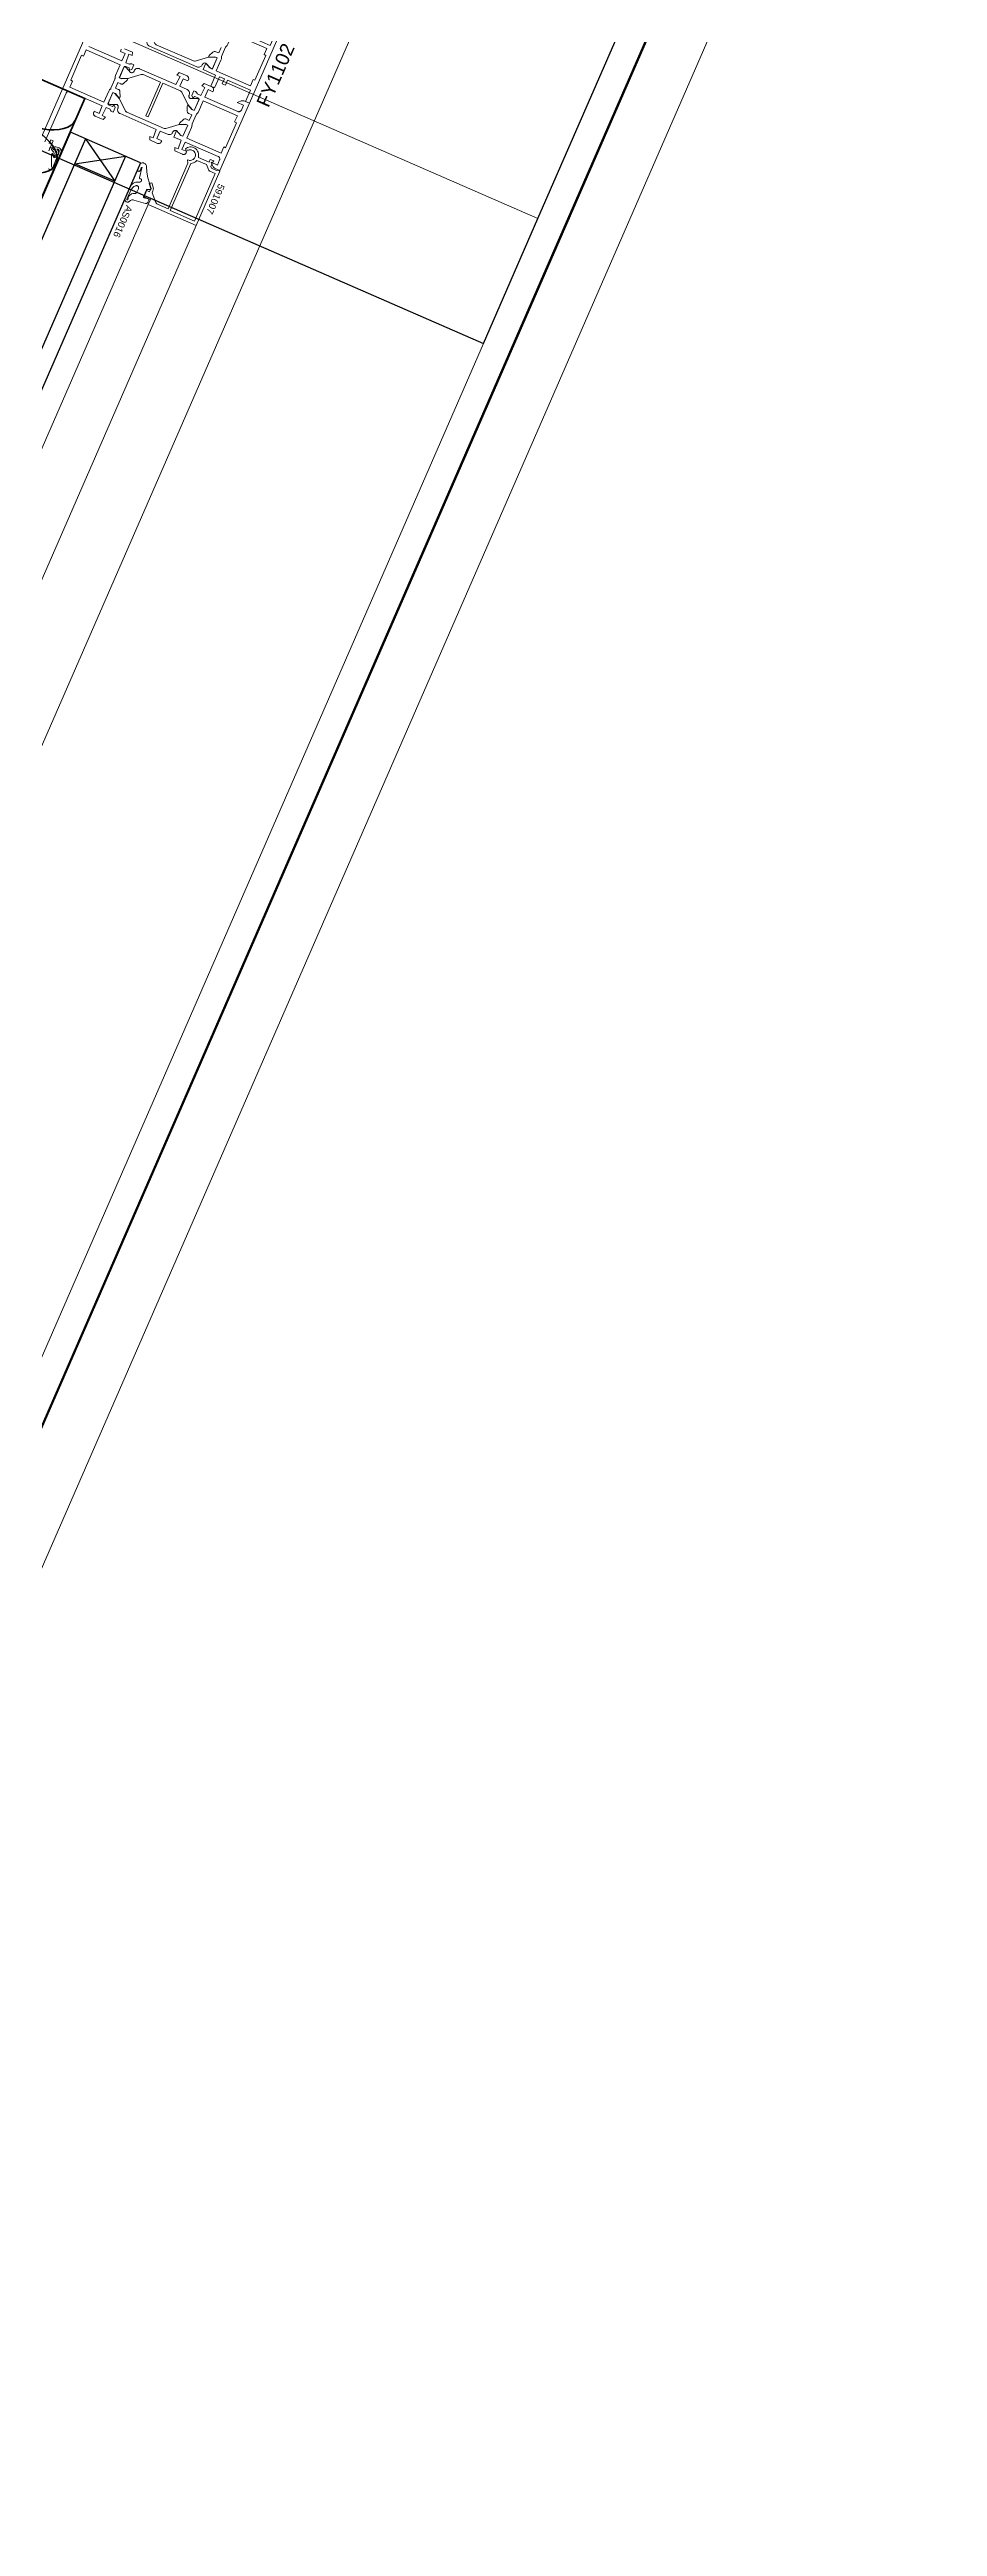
# Model space of a CAD drawing. Header units: millimetres. Extents: x -37281 to 954596, y -59787 to 956680.
# Drawn here: x 870468 to 870794, y -14298 to -13388 of the extents above; entities that cross this region are included whole.
import ezdxf

# ---------------------------------------------------------------- set-up
doc = ezdxf.new("R2010")
doc.units = ezdxf.units.MM
doc.header["$MEASUREMENT"] = 0
for name, color, linetype, lineweight in [('0_Pen_No__2', 8, 'Continuous', 15), ('0_Pen_No__5', 7, 'Continuous', 25), ('0_Pen_No__7', 7, 'Continuous', 35), ('0_Pen_No__9', 7, 'Continuous', 13), ('New_A-25-M_Curtain_Wall_Pen_No__90', 8, 'Continuous', 20), ('New_A-25-M_Wall_Ext_Pen_No__87', 8, 'Continuous', 20), ('New_ArchiCAD Windows_Pen_No__1', 7, 'Continuous', 13), ('New_ArchiCAD Windows_Pen_No__3', 7, 'Continuous', 18)]:
    doc.layers.add(name, color=color, linetype=linetype, lineweight=lineweight)
for name, color, linetype, lineweight, true_color in [('0_Pen_No__40', 7, 'Continuous', 35, 0x2a2a2a), ('0_Pen_No__54', 7, 'Continuous', 35, 0x444444), ('New_ArchiCAD Windows_Pen_No__23', 7, 'Continuous', 30, 0x2a2a2a)]:
    doc.layers.add(name, color=color, linetype=linetype, lineweight=lineweight, true_color=true_color)
for name, color, linetype in [('New_A-25-M_Curtain_Wall', 7, 'Continuous'), ('New_A-25-M_Wall_Ext', 7, 'Continuous'), ('New_ArchiCAD Windows', 7, 'Continuous')]:
    doc.layers.add(name, color=color, linetype=linetype)
doc.styles.add('GENERATED_STYLE_3', font='')
doc.styles.get('GENERATED_STYLE_3').set_extended_font_data('Arial')

# ---------------------------------------------------------------- blocks, each defined once
blk = doc.blocks.new('Wall_243_2', base_point=(874395.1, -4631.3))
at = {"layer": 'New_A-25-M_Wall_Ext_Pen_No__87', "linetype": 'Continuous', "flags": 128}
blk.add_lwpolyline([(866536.64, -22653.24), (874395.1, -4631.3)], dxfattribs=at)
blk = doc.blocks.new('Triple Window 19_2')
at = {"layer": 'New_ArchiCAD Windows_Pen_No__1', "linetype": 'Continuous'}
for p, q in [((-1175, -190), (-1175, -0.5)), ((1175, -190), (1175, -0.5))]:
    blk.add_line(p, q, dxfattribs=at)
at = {"layer": 'New_ArchiCAD Windows_Pen_No__23', "linetype": 'Continuous'}
for p, q in [((-1125, 0), (-1125, -190)), ((-1125, -190), (-1175, -190)), ((1175, -190), (1100, -190))]:
    blk.add_line(p, q, dxfattribs=at)
at = {"layer": 'New_ArchiCAD Windows_Pen_No__3', "linetype": 'Continuous'}
for p, q in [((-268, -190), (-1125, -190)), ((-1175, -200), (1175, -200))]:
    blk.add_line(p, q, dxfattribs=at)
blk = doc.blocks.new('Wall_353_2', base_point=(874468.42, -4712.54))
at = {"layer": 'New_ArchiCAD Windows', "color": 251, "linetype": 'Continuous', "lineweight": 20, "true_color": 0x606060, "xscale": -1, "zscale": 1000, "rotation": 66.44041158399281}
for p in [(870942.85, -12297.4), (870003.55, -14451.52)]:
    blk.add_blockref('Triple Window 19_2', p, dxfattribs=at)
blk = doc.blocks.new('Beam_8_2', base_point=(874303.43, -4591.33))
at = {"layer": 'New_A-25-M_Curtain_Wall_Pen_No__90', "linetype": 'Continuous'}
blk.add_line((874505.7, -4679.52), (866647.24, -22701.46), dxfattribs=at)

msp = doc.modelspace()

# ---------------------------------------------------------------- linework, layer by layer
at = {"layer": '0_Pen_No__2', "linetype": 'Continuous', "flags": 128}
for points in [[(870461.04, -13429.71), (870481.82, -13382.04)], [(870531.4, -13398.75), (870532.21, -13399.1), (870531.41, -13400.93), (870532.6, -13401.45), (870533.4, -13399.62), (870541.83, -13403.3), (870540.03, -13407.42), (870541.41, -13408.02), (870552.2, -13383.27), (870550.82, -13382.67), (870549.02, -13386.8), (870540.6, -13383.12), (870541.39, -13381.29), (870540.2, -13380.77), (870539.4, -13382.6), (870537.57, -13381.8), (870539.37, -13377.68), (870537.99, -13377.08), (870536.19, -13381.2), (870531.61, -13379.2), (870530.59, -13381.54), (870532.82, -13381.42)], [(870495.57, -13388.04), (870498.46, -13389.29), (870498.38, -13390.57), (870497.18, -13390.05), (870496.07, -13393.16), (870497.43, -13393.75), (870497.52, -13393.7), (870497.67, -13393.63), (870497.82, -13393.59), (870497.97, -13393.57), (870498.13, -13393.57), (870498.29, -13393.6), (870498.44, -13393.65), (870499.02, -13393.9), (870498.28, -13395.6), (870497.36, -13395.96), (870497.26, -13395.1), (870496.1, -13394.59), (870495.45, -13394.58), (870493.65, -13398.71), (870494.57, -13399.1), (870496.8, -13398.99), (870496.54, -13399.58), (870495.22, -13400.77), (870495.09, -13400.87), (870494.95, -13400.95), (870494.79, -13401), (870494.63, -13401.02), (870494.47, -13401.02), (870494.31, -13401), (870494.15, -13400.94), (870493.09, -13400.48), (870492.21, -13402.5), (870493.27, -13402.96), (870493.42, -13403.04), (870493.55, -13403.14), (870493.66, -13403.26), (870493.75, -13403.39), (870493.82, -13403.54), (870493.86, -13403.7), (870493.87, -13403.86), (870493.9, -13405.63), (870493.64, -13406.23), (870492.21, -13404.51), (870491.29, -13404.11), (870489.49, -13408.24), (870489.94, -13408.71), (870491.1, -13409.21), (870491.8, -13408.7), (870492.16, -13409.62), (870491.42, -13411.32), (870490.84, -13411.06), (870490.7, -13410.99), (870490.58, -13410.89), (870490.47, -13410.78), (870490.38, -13410.65), (870490.31, -13410.51), (870490.26, -13410.36), (870490.23, -13410.25), (870488.87, -13409.66), (870487.35, -13412.6), (870488.55, -13413.12), (870487.67, -13414.04), (870484.78, -13412.78), (870484.64, -13412.71), (870484.52, -13412.62), (870484.41, -13412.5), (870484.32, -13412.37), (870484.25, -13412.23), (870484.21, -13412.08), (870484.18, -13411.93), (870484.19, -13411.77), (870484.21, -13411.62), (870484.27, -13411.47), (870484.47, -13411.01), (870486.21, -13411.77), (870487.41, -13409.02), (870475.4, -13403.78), (870475.25, -13403.73), (870475.09, -13403.7), (870474.94, -13403.7), (870474.78, -13403.72), (870474.63, -13403.77), (870474.49, -13403.84), (870474.36, -13403.93), (870474.25, -13404.04), (870474.16, -13404.16), (870474.08, -13404.3), (870466.29, -13422.17)], [(870482.5, -13387.24), (870494.6, -13392.52), (870495.8, -13389.77), (870494.06, -13389.01), (870494.26, -13388.55), (870494.33, -13388.41), (870494.43, -13388.29)], [(870467.85, -13422.85), (870468.45, -13421.48), (870469.36, -13421.88), (870467.76, -13425.55)], [(870518.09, -13425.27), (870517.89, -13424.74), (870518.27, -13424.48), (870518.67, -13424.27), (870519.11, -13424.12), (870519.56, -13424.05), (870520.02, -13424.04), (870520.48, -13424.11), (870520.91, -13424.24), (870521.36, -13424.48), (870521.77, -13424.8), (870522.11, -13425.17), (870522.4, -13425.6), (870522.6, -13426.06), (870522.73, -13426.56), (870522.78, -13427.06), (870522.74, -13427.57), (870522.68, -13427.96), (870526.62, -13429.67), (870527.06, -13428.67), (870528.34, -13429.23), (870528.18, -13429.59), (870528, -13429.51), (870527.24, -13431.25), (870527.5, -13431.91), (870529.29, -13432.69), (870530.2, -13432.59), (870530.51, -13433.01), (870521.84, -13452.9), (870504.24, -13445.22), (870505.04, -13443.39), (870502.93, -13442.47), (870502.88, -13441.58), (870503.01, -13441.49), (870503.13, -13441.37), (870503.22, -13441.24), (870503.3, -13441.1), (870503.35, -13440.94), (870503.37, -13440.78), (870503.37, -13440.62), (870503.34, -13440.46), (870503.74, -13440.1), (870504.75, -13440.54), (870505.21, -13439.49), (870504.65, -13437.57), (870505.61, -13437.29), (870506.07, -13438.85), (870506.13, -13439.13), (870506.15, -13439.41), (870506.13, -13439.68), (870506.08, -13439.96), (870505.98, -13440.22), (870505.67, -13440.94), (870507.07, -13444.5), (870507.14, -13444.65), (870507.23, -13444.78), (870507.34, -13444.89), (870507.47, -13444.99), (870507.61, -13445.06), (870511.53, -13446.77)], [(870511.53, -13446.77), (870518.84, -13430), (870518.71, -13428.84), (870519.14, -13428.96), (870519.47, -13429.02), (870519.8, -13429.03), (870520.13, -13428.98), (870520.45, -13428.87), (870520.74, -13428.72), (870521, -13428.51), (870521.23, -13428.26), (870521.41, -13427.98), (870521.53, -13427.67), (870521.61, -13427.35), (870521.62, -13427.02), (870521.58, -13426.69), (870521.49, -13426.37), (870521.34, -13426.07), (870521.14, -13425.8), (870520.9, -13425.57), (870520.63, -13425.38), (870520.32, -13425.24), (870520, -13425.16), (870519.67, -13425.13), (870519.34, -13425.16), (870519.01, -13425.25), (870518.09, -13425.27)]]:
    msp.add_lwpolyline(points, dxfattribs=at)
for points in [[(870524.14, -13393.84, -0.414214), (870525.45, -13393.32), (870527.07, -13395.11), (870527.8, -13395.43), (870529.56, -13391.4), (870528.83, -13391.08), (870526.42, -13391.1), (870521.54, -13392.56, -0.176327), (870520.86, -13392.51), (870507.17, -13386.55, -0.176327), (870506.68, -13386.08), (870504.42, -13381.51), (870502.8, -13379.73), (870502.06, -13379.41), (870500.3, -13383.44), (870501.04, -13383.76), (870503.45, -13383.73, -0.414214), (870503.97, -13385.04), (870503.93, -13385.13, 0.414214), (870504.71, -13387.11), (870522.12, -13394.7, 0.414214), (870524.1, -13393.93)], [(870531.95, -13397.35), (870529.23, -13396.17), (870530.97, -13392.18, 0.112281), (870531.14, -13391.28, -0.112281), (870531.22, -13390.85), (870532.68, -13387.49, -0.112281), (870532.95, -13387.14, 0.112281), (870533.49, -13386.4), (870535.23, -13382.42), (870547.78, -13387.89), (870546.78, -13390.18), (870547.43, -13390.46), (870543.43, -13399.63), (870542.79, -13399.35), (870541.79, -13401.64)]]:
    msp.add_lwpolyline(points, format="xyb", close=True, dxfattribs=at)
for points in [[(870488.01, -13407.64), (870489.74, -13403.66), (870489.89, -13403.39), (870490.07, -13403.14), (870490.28, -13402.93), (870490.39, -13402.82), (870490.48, -13402.7), (870490.55, -13402.57), (870492.01, -13399.21), (870492.06, -13399.07), (870492.09, -13398.92), (870492.09, -13398.78), (870492.1, -13398.47), (870492.16, -13398.17), (870492.26, -13397.88), (870494, -13393.89), (870481.44, -13388.42), (870480.44, -13390.71), (870479.8, -13390.43), (870475.8, -13399.6), (870476.45, -13399.88), (870475.45, -13402.17)], [(870514.75, -13397.71), (870515.63, -13396.78), (870518.52, -13398.04), (870518.66, -13398.11), (870518.78, -13398.21), (870518.89, -13398.32), (870518.98, -13398.45), (870519.05, -13398.59), (870519.09, -13398.74), (870519.12, -13398.9), (870519.11, -13399.05), (870519.09, -13399.21), (870519.03, -13399.36), (870518.83, -13399.81), (870517.09, -13399.06), (870515.89, -13401.81), (870518.52, -13402.95), (870518.73, -13403.06), (870518.92, -13403.2), (870519.08, -13403.37), (870519.22, -13403.57), (870519.32, -13403.78), (870519.39, -13404), (870519.42, -13404.24), (870519.42, -13404.47), (870519.38, -13404.7), (870519.3, -13404.93), (870519.26, -13405.02), (870519.21, -13405.17), (870519.18, -13405.32), (870519.18, -13405.48), (870519.2, -13405.63), (870519.25, -13405.78), (870519.31, -13405.92), (870519.4, -13406.05), (870519.51, -13406.17), (870519.64, -13406.26), (870519.78, -13406.33), (870522.19, -13406.3), (870522.93, -13406.62), (870521.17, -13410.65), (870520.43, -13410.33), (870518.81, -13408.55), (870516.56, -13403.99), (870516.48, -13403.86), (870516.4, -13403.76), (870516.3, -13403.66), (870516.18, -13403.58), (870516.06, -13403.51), (870509.63, -13400.71), (870504.23, -13413.08), (870503.41, -13412.72), (870508.8, -13400.35), (870502.37, -13397.55), (870502.24, -13397.5), (870502.11, -13397.47), (870501.97, -13397.46), (870501.83, -13397.47), (870501.69, -13397.5), (870496.81, -13398.96), (870494.4, -13398.98), (870493.67, -13398.66), (870495.43, -13394.63), (870496.16, -13394.95), (870497.78, -13396.74), (870497.93, -13396.79), (870498.08, -13396.82), (870498.24, -13396.82), (870498.39, -13396.8), (870498.54, -13396.76), (870498.68, -13396.69), (870498.81, -13396.6), (870498.93, -13396.49), (870499.02, -13396.36), (870499.09, -13396.22), (870499.13, -13396.13), (870499.24, -13395.93), (870499.39, -13395.74), (870499.56, -13395.57), (870499.75, -13395.44), (870499.96, -13395.34), (870500.19, -13395.27), (870500.42, -13395.24), (870500.65, -13395.24), (870500.89, -13395.28), (870501.11, -13395.36), (870514.43, -13401.17), (870515.95, -13398.23)], [(870517.84, -13422.29), (870529.94, -13427.57), (870530.08, -13427.64), (870530.2, -13427.73), (870530.31, -13427.85), (870530.4, -13427.98), (870530.47, -13428.12), (870530.51, -13428.27), (870530.54, -13428.42), (870530.53, -13428.58), (870530.51, -13428.73), (870530.46, -13428.88), (870529.66, -13430.72), (870527.34, -13429.71), (870527.81, -13430.91), (870527.95, -13431.19), (870528.13, -13431.45), (870528.35, -13431.68), (870528.6, -13431.86), (870528.88, -13432.01), (870530.61, -13432.77), (870541.41, -13408.02), (870539.67, -13407.26), (870539.37, -13407.16), (870539.06, -13407.11), (870538.75, -13407.1), (870538.44, -13407.14), (870538.14, -13407.23), (870536.93, -13407.71), (870539.25, -13408.72), (870538.45, -13410.55), (870538.38, -13410.69), (870538.28, -13410.81), (870538.17, -13410.92), (870538.04, -13411.01), (870537.9, -13411.08), (870537.75, -13411.13), (870537.59, -13411.15), (870537.44, -13411.14), (870537.28, -13411.12), (870537.13, -13411.07), (870525.03, -13405.79), (870526.23, -13403.04), (870527.97, -13403.8), (870528.17, -13403.34), (870528.22, -13403.19), (870528.25, -13403.04), (870528.26, -13402.88), (870528.23, -13402.73), (870528.19, -13402.58), (870528.12, -13402.43), (870528.03, -13402.31), (870527.92, -13402.19), (870527.8, -13402.1), (870527.66, -13402.02), (870524.77, -13400.77), (870523.89, -13401.69), (870525.09, -13402.21), (870523.57, -13405.15), (870522.21, -13404.56), (870522.18, -13404.45), (870522.13, -13404.3), (870522.06, -13404.16), (870521.97, -13404.03), (870521.86, -13403.92), (870521.74, -13403.82), (870521.6, -13403.75), (870521.02, -13403.49), (870520.28, -13405.19), (870520.64, -13406.11), (870521.34, -13405.6), (870522.5, -13406.1), (870522.95, -13406.57), (870521.15, -13410.7), (870520.23, -13410.3), (870518.8, -13408.58), (870518.54, -13409.18), (870518.57, -13410.95), (870518.58, -13411.11), (870518.62, -13411.27), (870518.69, -13411.42), (870518.78, -13411.55), (870518.89, -13411.67), (870519.02, -13411.77), (870519.17, -13411.85), (870520.23, -13412.31), (870519.35, -13414.33), (870518.29, -13413.87), (870518.13, -13413.81), (870517.97, -13413.79), (870517.81, -13413.79), (870517.65, -13413.81), (870517.49, -13413.86), (870517.35, -13413.94), (870517.22, -13414.04), (870515.9, -13415.23), (870515.64, -13415.82), (870517.87, -13415.7), (870518.79, -13416.1), (870517.01, -13420.18), (870516.28, -13419.86), (870514.66, -13418.07), (870513.62, -13420.45), (870516.37, -13421.65), (870515.26, -13424.76), (870514.06, -13424.24), (870513.98, -13425.52), (870516.86, -13426.77), (870517.01, -13426.83), (870517.17, -13426.85), (870517.32, -13426.86), (870517.48, -13426.83), (870517.63, -13426.79), (870517.77, -13426.72), (870517.9, -13426.63), (870518.01, -13426.52), (870518.11, -13426.4), (870518.18, -13426.26), (870518.38, -13425.8), (870516.64, -13425.04)], [(870504.89, -13420.24), (870506.09, -13420.77), (870507.21, -13417.65), (870493.91, -13411.86), (870493.71, -13411.75), (870493.52, -13411.6), (870493.36, -13411.44), (870493.22, -13411.24), (870493.12, -13411.03), (870493.05, -13410.81), (870493.02, -13410.57), (870493.02, -13410.34), (870493.06, -13410.11), (870493.14, -13409.88), (870493.18, -13409.79), (870493.23, -13409.64), (870493.26, -13409.49), (870493.26, -13409.33), (870493.24, -13409.18), (870493.19, -13409.03), (870493.12, -13408.88), (870493.03, -13408.76), (870492.93, -13408.64), (870492.8, -13408.55), (870492.66, -13408.47), (870490.25, -13408.51), (870489.51, -13408.19), (870491.27, -13404.16), (870492, -13404.48), (870493.63, -13406.26), (870495.88, -13410.82), (870495.95, -13410.94), (870496.04, -13411.05), (870496.14, -13411.15), (870496.26, -13411.23), (870496.38, -13411.3), (870510.06, -13417.26), (870510.2, -13417.31), (870510.33, -13417.34), (870510.47, -13417.35), (870510.61, -13417.34), (870510.75, -13417.31), (870515.63, -13415.85), (870518.04, -13415.83), (870518.77, -13416.15), (870517.01, -13420.18), (870516.28, -13419.86), (870514.66, -13418.07), (870514.51, -13418.02), (870514.36, -13417.99), (870514.2, -13417.99), (870514.05, -13418.01), (870513.9, -13418.05), (870513.75, -13418.12), (870513.63, -13418.21), (870513.51, -13418.32), (870513.42, -13418.45), (870513.34, -13418.58), (870513.3, -13418.68), (870513.19, -13418.88), (870513.05, -13419.07), (870512.88, -13419.24), (870512.69, -13419.37), (870512.48, -13419.47), (870512.25, -13419.54), (870512.02, -13419.57), (870511.78, -13419.57), (870511.55, -13419.53), (870511.33, -13419.45), (870508.67, -13418.29), (870507.47, -13421.04), (870509.21, -13421.8), (870509.01, -13422.26), (870508.94, -13422.4), (870508.85, -13422.52), (870508.73, -13422.63), (870508.6, -13422.72), (870508.46, -13422.79), (870508.31, -13422.84), (870508.16, -13422.86), (870508, -13422.86), (870507.85, -13422.83), (870507.7, -13422.78), (870504.81, -13421.52)], [(870518.44, -13420.91), (870520.18, -13416.93), (870520.28, -13416.64), (870520.33, -13416.34), (870520.35, -13416.03), (870520.35, -13415.89), (870520.38, -13415.74), (870520.43, -13415.6), (870521.89, -13412.24), (870521.96, -13412.11), (870522.05, -13411.99), (870522.16, -13411.88), (870522.37, -13411.67), (870522.55, -13411.42), (870522.69, -13411.15), (870524.43, -13407.17), (870536.99, -13412.64), (870535.99, -13414.93), (870536.63, -13415.21), (870532.64, -13424.38), (870532, -13424.1), (870531, -13426.39)], [(870512.33, -13447.44), (870521.22, -13451.32), (870528.85, -13433.81), (870526.94, -13432.98), (870526.8, -13432.91), (870526.68, -13432.81), (870526.57, -13432.7), (870526.48, -13432.57), (870526.41, -13432.43), (870525.68, -13430.58), (870522.1, -13429.01), (870521.74, -13429.39), (870521.33, -13429.71), (870520.87, -13429.95), (870520.37, -13430.1), (870519.85, -13430.18)]]:
    msp.add_lwpolyline(points, close=True, dxfattribs=at)
msp.add_lwpolyline([(870531.02, -13387.56), (870530.14, -13389.58), (870529.08, -13389.12, 0.294108), (870528.01, -13389.29), (870526.69, -13390.48), (870526.43, -13391.07), (870528.67, -13390.96), (870529.58, -13391.36), (870527.78, -13395.48), (870526.87, -13395.08), (870525.43, -13393.36), (870524.41, -13395.7), (870529, -13397.7), (870527.2, -13401.83), (870528.57, -13402.42), (870530.37, -13398.3), (870531.4, -13398.75)], format="xyb", dxfattribs=at)
at = {"layer": '0_Pen_No__40', "linetype": 'Continuous'}
msp.add_line((874037.86, -5700.74), (866899.19, -22071.98), dxfattribs=at)
at = {"layer": '0_Pen_No__5', "linetype": 'Continuous'}
for p, q in [((870475.78, -13418.68), (870204.07, -14041.78)), ((870481.28, -13421.07), (870209.57, -14044.18)), ((870501.44, -13429.87), (870475.78, -13418.68)), ((870481.28, -13421.07), (870491.95, -13436.64)), ((870495.94, -13427.47), (870224.24, -14050.57)), ((870501.44, -13429.87), (870229.74, -14052.97)), ((870477.28, -13430.24), (870495.94, -13427.47)), ((870491.95, -13436.64), (870477.28, -13430.24))]:
    msp.add_line(p, q, dxfattribs=at)
at = {"layer": '0_Pen_No__54', "linetype": 'Continuous', "flags": 128}
msp.add_lwpolyline([(870155.76, -14152.08), (870480.95, -13406.31), (870416.78, -13378.33), (870091.59, -14124.1)], close=True, dxfattribs=at)
at = {"layer": '0_Pen_No__54', "linetype": 'Continuous'}
for centre, start_param, end_param in [((870454.48, -13423.23), 0, 2.214297), ((870461.48, -13407.18), 4.068888, 6.283185), ((870454.48, -13423.23), 4.068888, 6.283185)]:
    msp.add_ellipse(centre, major_axis=(16.04, -6.99), ratio=0.5, start_param=start_param, end_param=end_param, dxfattribs=at)
at = {"layer": '0_Pen_No__9', "linetype": 'Continuous'}
for p, q in [((870504.24, -13445.22), (870237.71, -14056.45)), ((870521.84, -13452.9), (870255.31, -14064.12))]:
    msp.add_line(p, q, dxfattribs=at)
at = {"layer": '0_Pen_No__9', "linetype": 'Continuous', "flags": 128}
msp.add_lwpolyline([(870467.87, -13425.38), (870468.11, -13424.26), (870468.9, -13424.43), (870468.76, -13425.05), (870469.12, -13425.57), (870469.23, -13425.61), (870469.33, -13425.67), (870469.42, -13425.75), (870469.5, -13425.84), (870469.56, -13425.94), (870469.61, -13426.05), (870469.64, -13426.17), (870469.68, -13426.35), (870469.7, -13426.52), (870469.69, -13426.7), (870469.64, -13426.88), (870469.57, -13427.05), (870469.82, -13427.33), (870470.03, -13427.23), (870470.22, -13427.11), (870470.38, -13426.96), (870470.52, -13426.78), (870470.64, -13426.58), (870470.72, -13426.37), (870470.73, -13426.24), (870470.73, -13426.1), (870470.7, -13425.97), (870470.65, -13425.85), (870470.58, -13425.73), (870470.49, -13425.63), (870470.38, -13425.55), (870470.2, -13425.39), (870470, -13425.26), (870469.78, -13425.17), (870469.55, -13425.1), (870469.31, -13425.08), (870469.12, -13424.37), (870469.51, -13424.2), (870469.92, -13424.1), (870470.34, -13424.08), (870470.75, -13424.12), (870471.16, -13424.24), (870471.53, -13424.42), (870471.88, -13424.67), (870472.03, -13424.86), (870472.15, -13425.06), (870472.23, -13425.29), (870472.27, -13425.53), (870472.28, -13425.77), (870472.25, -13426), (870472.18, -13426.23), (870469.76, -13432.11), (870469.48, -13432.67), (870468.92, -13432.4), (870468.85, -13432.56), (870468.68, -13432.51), (870467.53, -13432.11)], dxfattribs=at)
for points in [[(870469.27, -13431.59), (870471.58, -13425.88), (870471.6, -13425.73), (870471.59, -13425.59), (870471.55, -13425.45), (870471.5, -13425.31), (870471.42, -13425.19), (870471.32, -13425.08), (870471.21, -13424.99), (870471.09, -13424.91), (870470.95, -13424.86), (870470.81, -13424.83), (870470.75, -13424.99), (870470.93, -13425.14), (870471.09, -13425.31), (870471.22, -13425.51), (870471.32, -13425.73), (870471.38, -13425.96), (870471.4, -13426.19), (870471.38, -13426.43), (870471.26, -13426.76), (870471.08, -13427.07), (870470.85, -13427.35), (870470.58, -13427.59), (870470.27, -13427.78), (870469.94, -13427.92), (870469.59, -13428), (870468.97, -13426.89), (870469.19, -13426.66), (870469.09, -13426.36), (870468.73, -13426.85), (870468.79, -13431.3), (870469.02, -13431.77), (870469.2, -13431.77)], [(870503.29, -13444.87), (870503.42, -13444.88), (870503.55, -13444.87), (870503.68, -13444.84), (870503.8, -13444.79), (870503.92, -13444.72), (870504.01, -13444.63), (870504.1, -13444.52), (870504.16, -13444.4), (870504.51, -13443.6), (870504.53, -13443.55), (870504.53, -13443.5), (870504.53, -13443.45), (870504.52, -13443.4), (870504.51, -13443.35), (870504.48, -13443.31), (870504.45, -13443.27), (870504.41, -13443.24), (870504.37, -13443.21), (870504.32, -13443.19), (870502.75, -13442.72), (870502.7, -13442.7), (870502.66, -13442.67), (870502.62, -13442.64), (870502.59, -13442.6), (870502.56, -13442.56), (870502.55, -13442.51), (870502.54, -13442.46), (870502.54, -13442.41), (870502.55, -13442.36), (870502.56, -13442.31), (870503.64, -13439.85), (870503.66, -13439.81), (870503.69, -13439.77), (870503.72, -13439.74), (870503.76, -13439.71), (870503.8, -13439.69), (870503.84, -13439.68), (870503.88, -13439.67), (870503.93, -13439.67), (870505, -13439.73), (870505.05, -13439.73), (870505.1, -13439.72), (870505.14, -13439.71), (870505.19, -13439.68), (870505.23, -13439.65), (870505.26, -13439.61), (870505.29, -13439.57), (870505.3, -13439.52), (870505.31, -13439.47), (870505.32, -13439.42), (870505.31, -13439.37), (870505.3, -13439.32), (870504.71, -13437.4), (870504.07, -13435.41), (870503.72, -13433.35), (870503.66, -13431.27), (870503.63, -13431.03), (870503.56, -13430.8), (870503.44, -13430.59), (870503.3, -13430.4), (870503.12, -13430.24), (870502.92, -13430.11), (870502.7, -13430.02), (870502.47, -13429.96), (870502.23, -13429.95), (870501.99, -13429.97), (870501.76, -13430.04), (870501.55, -13430.15), (870501.35, -13430.29), (870501.19, -13430.46), (870500.36, -13432.35), (870500.34, -13432.42), (870500.32, -13432.51), (870500.32, -13432.59), (870500.34, -13432.67), (870500.36, -13432.75), (870500.4, -13432.82), (870500.45, -13432.89), (870500.51, -13432.94), (870500.58, -13432.99), (870500.66, -13433.02), (870500.74, -13433.04), (870500.82, -13433.05), (870500.9, -13433.04), (870500.98, -13433.02), (870501.06, -13432.99), (870501.13, -13432.94), (870501.19, -13432.88), (870501.24, -13432.82), (870501.28, -13432.75), (870501.7, -13431.77), (870501.72, -13431.73), (870501.75, -13431.69), (870501.79, -13431.66), (870501.82, -13431.63), (870501.87, -13431.61), (870501.91, -13431.59), (870501.96, -13431.58), (870501.97, -13431.63), (870501.98, -13431.67), (870501.98, -13431.72), (870501.97, -13431.77), (870501.1, -13435.43), (870501.08, -13435.52), (870501.11, -13435.58), (870501.13, -13435.62), (870501.16, -13435.66), (870501.19, -13435.7), (870501.23, -13435.73), (870501.27, -13435.75), (870501.55, -13435.87), (870501.63, -13435.91), (870501.7, -13435.97), (870501.75, -13436.03), (870501.8, -13436.11), (870501.83, -13436.19), (870501.85, -13436.27), (870501.85, -13436.36), (870501.84, -13436.45), (870501.81, -13436.53), (870501.77, -13436.61), (870501.71, -13436.67), (870501.65, -13436.73), (870501.4, -13436.92), (870501.36, -13436.94), (870501.32, -13436.96), (870501.28, -13436.97), (870501.23, -13436.98), (870499.8, -13437.04), (870499.73, -13437.05), (870499.67, -13437.06), (870499.34, -13437.17), (870498.88, -13437.37), (870498.46, -13437.64), (870498.09, -13437.98), (870497.78, -13438.38), (870497.54, -13438.82), (870495.74, -13442.94), (870495.69, -13443.1), (870495.66, -13443.26), (870495.66, -13443.43), (870495.69, -13443.59), (870495.75, -13443.75), (870495.83, -13443.89), (870495.93, -13444.02), (870496.05, -13444.13), (870496.19, -13444.22), (870496.34, -13444.29), (870496.51, -13444.33), (870496.67, -13444.34), (870496.84, -13444.32), (870497, -13444.28), (870497.15, -13444.21), (870497.28, -13444.12), (870497.41, -13444), (870497.58, -13443.84), (870497.78, -13443.7), (870498, -13443.6), (870498.24, -13443.53), (870498.48, -13443.5), (870498.72, -13443.52), (870498.96, -13443.57)], [(870500.66, -13439.41), (870500.71, -13439.28), (870500.73, -13439.15), (870500.73, -13439.01), (870500.7, -13438.88), (870500.66, -13438.75), (870500.59, -13438.64), (870500.5, -13438.53), (870500.4, -13438.44), (870500.28, -13438.37), (870500.16, -13438.33), (870500.03, -13438.3), (870499.89, -13438.29), (870499.76, -13438.31), (870499.38, -13438.43), (870499.03, -13438.6), (870498.71, -13438.82), (870498.43, -13439.09), (870498.19, -13439.41), (870498.01, -13439.75), (870496.46, -13443.3), (870496.45, -13443.33), (870496.44, -13443.35), (870496.44, -13443.38), (870496.45, -13443.4), (870496.46, -13443.43), (870496.47, -13443.45), (870496.48, -13443.47), (870496.5, -13443.48), (870496.52, -13443.5), (870496.55, -13443.51), (870496.57, -13443.51), (870496.59, -13443.51), (870496.62, -13443.51), (870496.64, -13443.51), (870496.67, -13443.5), (870496.69, -13443.48), (870496.7, -13443.47), (870496.72, -13443.45), (870496.73, -13443.42), (870496.88, -13443.09), (870496.89, -13443.04), (870496.9, -13443), (870496.9, -13442.95), (870496.9, -13442.91), (870496.88, -13442.86), (870496.86, -13442.82), (870496.84, -13442.78), (870496.81, -13442.75), (870496.84, -13442.67), (870497.02, -13442.33), (870497.25, -13442.02), (870497.53, -13441.75), (870497.84, -13441.53), (870498.18, -13441.35), (870498.55, -13441.24), (870498.93, -13441.17), (870499.31, -13441.17), (870499.44, -13441.17), (870499.56, -13441.15), (870499.67, -13441.11), (870499.78, -13441.06), (870499.88, -13440.99), (870499.97, -13440.9), (870500.05, -13440.8), (870500.1, -13440.69)]]:
    msp.add_lwpolyline(points, close=True, dxfattribs=at)

# ---------------------------------------------------------------- block references
at = {"layer": 'New_A-25-M_Curtain_Wall', "color": 8, "lineweight": 20}
msp.add_blockref('Beam_8_2', (874303.43, -4591.33), dxfattribs=at)
at = {"layer": 'New_A-25-M_Wall_Ext', "color": 250, "lineweight": 50, "true_color": 0x2a2a2a}
for name, p in [('Wall_353_2', (874468.42, -4712.54)), ('Wall_243_2', (874395.1, -4631.3))]:
    msp.add_blockref(name, p, dxfattribs=at)

# ---------------------------------------------------------------- texts
at = {"layer": '0_Pen_No__2', "linetype": 'Continuous', "insert": (870548.45, -13409.95), "char_height": 5, "attachment_point": 7, "rotation": 66.44041, "style": 'GENERATED_STYLE_3'}
msp.add_mtext('\\A1;{\\fArial|b0|i0|c0|p34;FY1102}', dxfattribs=at)
at = {"layer": '0_Pen_No__7', "linetype": 'Continuous', "char_height": 2.5, "attachment_point": 7, "rotation": 246.44041, "style": 'GENERATED_STYLE_3'}
for s, insert in [('\\A1;{\\fArial|b0|i0|c0|p34;591007}', (870530.12, -13437.37)), ('\\A1;{\\fArial|b0|i0|c0|p34;AS0016}', (870496.25, -13445.25))]:
    msp.add_mtext(s, dxfattribs=dict(at, insert=insert))

doc.saveas('drawing.dxf')
